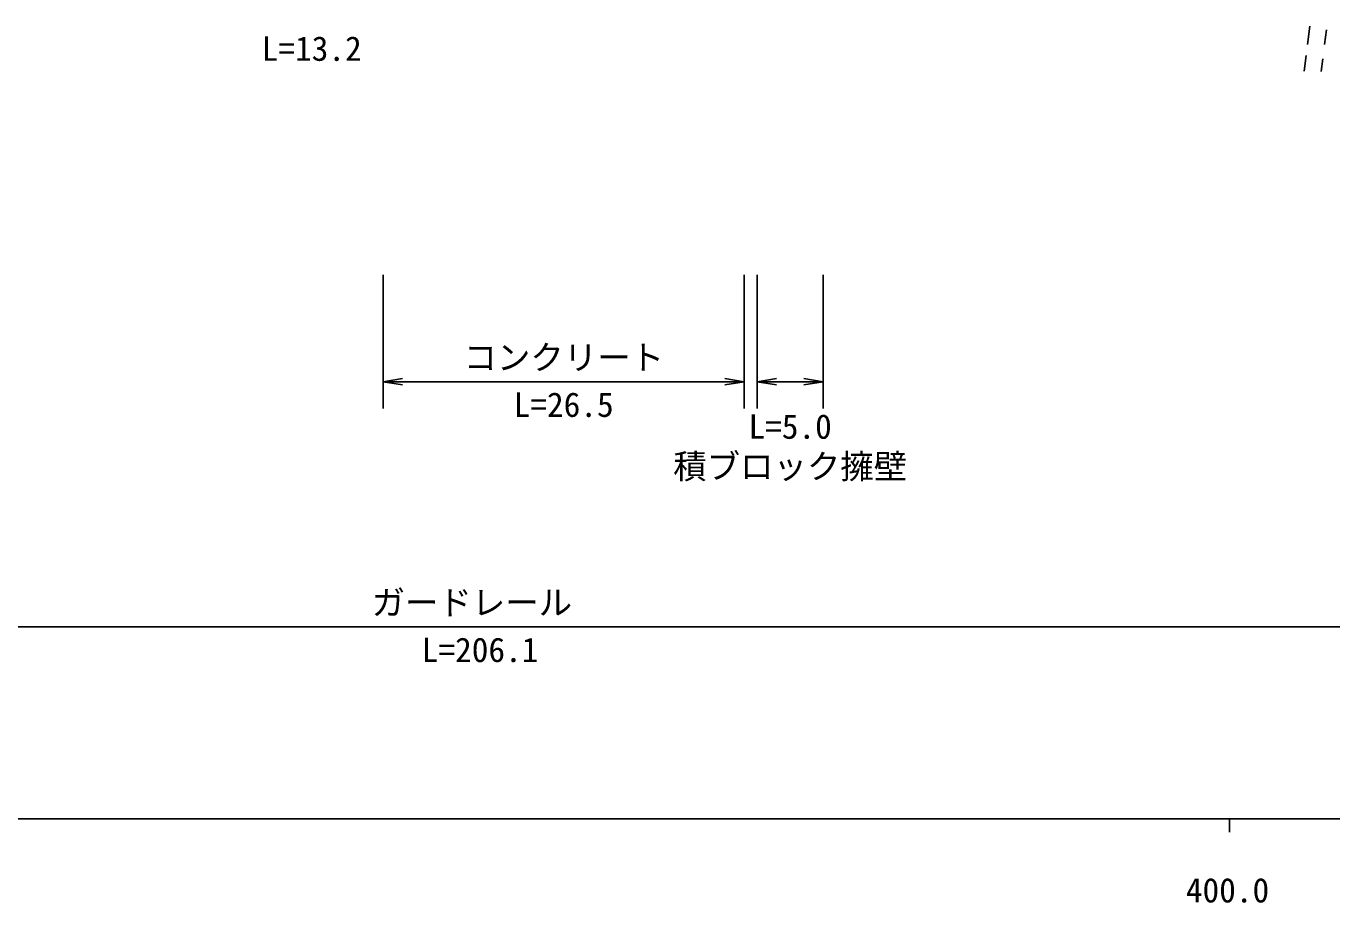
# Model space of a CAD drawing. Units: millimetres, scale not verified. Extents: x 40000 to 680000, y 20000 to 380000.
# Drawn here: x 377952 to 475652, y 198715 to 264284 of the extents above; entities that cross this region are included whole.
import ezdxf
from ezdxf.enums import TextEntityAlignment as Align

# ---------------------------------------------------------------- set-up
doc = ezdxf.new("R2010")
doc.units = ezdxf.units.MM
doc.header["$LTSCALE"] = 1000
for name, color, linetype, lineweight in [('M-BGD', 7, 'Continuous', 25), ('M-STR-STR3', 7, 'Continuous', 25), ('M-TTL-BAND', 7, 'Continuous', 25)]:
    doc.layers.add(name, color=color, linetype=linetype, lineweight=lineweight)
doc.styles.add('ＭＳ ゴシック', font='')
doc.styles.get('ＭＳ ゴシック').set_extended_font_data('MS Gothic')

# ---------------------------------------------------------------- blocks, each defined once
blk = doc.blocks.new('open_arrow')
at = {"color": 0, "linetype": 'Continuous', "lineweight": -2}
blk.add_lwpolyline([(7.5, 1.25), (0, 0), (7.5, -1.25)], dxfattribs=at)

msp = doc.modelspace()

# ---------------------------------------------------------------- linework, layer by layer
at = {"layer": 'M-BGD'}
for p, q in [((473995, 264284), (473825, 262917)), ((475112, 262910), (475258, 264016)), ((473723, 262098), (473577, 260925)), ((474844, 260888), (474971, 261849))]:
    msp.add_line(p, q, dxfattribs=at)
at = {"layer": 'M-STR-STR3'}
for p, q in [((404674, 245689), (404674, 235689)), ((431689, 245689), (431689, 235689)), ((432662, 245689), (432662, 235689)), ((437587, 245689), (437587, 235689)), ((431689, 237689), (404674, 237689)), ((432662, 237689), (437587, 237689)), ((513932, 219353), (308678, 219353))]:
    msp.add_line(p, q, dxfattribs=at)
at = {"layer": 'M-TTL-BAND'}
for p, q in [((40000, 205000), (579000, 205000)), ((468000, 205000), (468000, 204000))]:
    msp.add_line(p, q, dxfattribs=at)

# ---------------------------------------------------------------- block references
at = {"layer": 'M-STR-STR3', "xscale": 193, "yscale": 193}
for p in [(404674, 237689), (432662, 237689)]:
    msp.add_blockref('open_arrow', p, dxfattribs=at)
at = {"layer": 'M-STR-STR3', "xscale": 193, "yscale": 193, "rotation": 180}
for p in [(431689, 237689), (437587, 237689)]:
    msp.add_blockref('open_arrow', p, dxfattribs=at)

# ---------------------------------------------------------------- texts
at = {"layer": 'M-STR-STR3', "style": 'ＭＳ ゴシック'}
for s, p in [('L=13.2', (395579, 261139)), ('コンクリート', (410681, 238045)), ('L=26.5', (414431, 234509)), ('L=5.0', (432000, 232874)), ('積ブロック擁壁', (426375, 229895)), ('ガードレール', (403805, 219709)), ('L=206.1', (407555, 216174))]:
    msp.add_text(s, height=1833, dxfattribs=at).set_placement(p, align=Align.BOTTOM_LEFT)
at = {"layer": 'M-TTL-BAND', "style": 'ＭＳ ゴシック'}
msp.add_text('400.0', height=1833, dxfattribs=at).set_placement((467844, 198195), align=Align.BOTTOM_CENTER)

doc.saveas('drawing.dxf')
